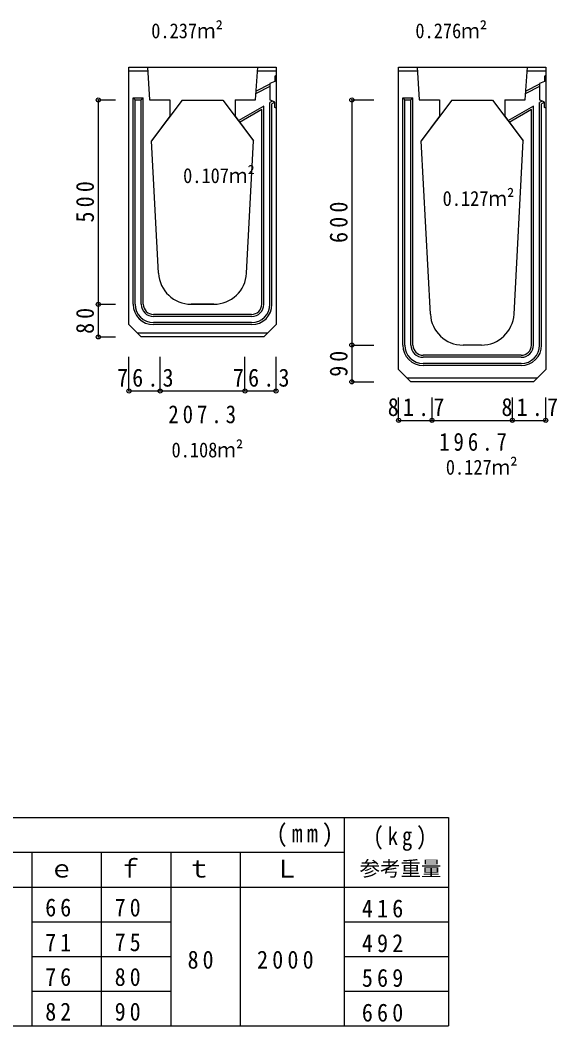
# Model space of a CAD drawing. Units: millimetres at full size, sheet at 1:20. Extents: x -10229 to 2612, y -1965 to 1806.
# Drawn here: x -4597 to -3283, y -1680 to 782 of the extents above; entities that cross this region are included whole.
import ezdxf
from ezdxf.enums import TextEntityAlignment as Align

# ---------------------------------------------------------------- set-up
doc = ezdxf.new("R2010")
doc.units = ezdxf.units.MM
doc.header["$LTSCALE"] = 20
doc.header["$PDMODE"] = 32
doc.header["$PDSIZE"] = 10
for name, color, linetype in [('0-1', 3, 'Continuous'), ('0-3', 7, 'Continuous'), ('0-5', 5, 'Continuous')]:
    doc.layers.add(name, color=color, linetype=linetype)
doc.styles.add('ＭＳ ゴシック', font='')
doc.styles.get('ＭＳ ゴシック').set_extended_font_data('MS Gothic')

msp = doc.modelspace()

# ---------------------------------------------------------------- linework, layer by layer
at = {"layer": '0-1'}
for p, q in [((-4330.75, 666.86), (-4285.75, 666.86)), ((-4330.75, 36.86), (-4330.75, 666.86)), ((-4015.75, 666.86), (-3970.75, 666.86)), ((-3970.75, 666.86), (-3970.75, 646.86)), ((-3670.75, 666.86), (-3625.75, 666.86)), ((-3670.75, -73.14), (-3670.75, 666.86)), ((-3355.75, 666.86), (-3310.75, 666.86)), ((-3310.75, 666.86), (-3310.75, 646.86)), ((-4330.75, 657.86), (-4285.75, 657.86)), ((-4015.75, 657.86), (-3970.75, 657.86)), ((-3970.75, 646.86), (-3973.75, 644.86)), ((-3973.75, 644.86), (-3973.75, 631.86)), ((-3670.75, 657.86), (-3625.75, 657.86)), ((-3355.75, 657.86), (-3310.75, 657.86)), ((-3310.75, 646.86), (-3313.75, 644.86)), ((-3313.75, 644.86), (-3313.75, 631.86)), ((-3985.75, 620.05), (-4019.77, 602.52)), ((-3985.75, 625.68), (-4019.41, 608.33)), ((-3973.75, 631.86), (-3985.75, 626.86)), ((-3985.75, 626.86), (-3985.75, 586.86)), ((-3325.75, 620.05), (-3359.77, 602.52)), ((-3325.75, 625.68), (-3359.41, 608.33)), ((-3313.75, 631.86), (-3325.75, 626.86)), ((-3325.75, 626.86), (-3325.75, 586.86)), ((-4320.75, 591.86), (-4295.75, 591.86)), ((-4320.75, 591.86), (-4315.75, 586.86)), ((-4320.75, 86.86), (-4320.75, 591.86)), ((-4300.75, 586.86), (-4295.75, 591.86)), ((-4295.75, 86.86), (-4295.75, 591.86)), ((-3660.75, 591.86), (-3635.75, 591.86)), ((-3660.75, 591.86), (-3655.75, 586.86)), ((-3660.75, -13.14), (-3660.75, 591.86)), ((-3640.75, 586.86), (-3635.75, 591.86)), ((-3635.75, -13.14), (-3635.75, 591.86)), ((-4315.75, 586.86), (-4300.75, 586.86)), ((-4315.75, 86.86), (-4315.75, 586.86)), ((-4300.75, 86.86), (-4300.75, 586.86)), ((-4230.75, 586.86), (-4230.75, 546.86)), ((-4070.75, 586.86), (-4070.75, 546.86)), ((-4000.75, 572.07), (-4063.33, 536)), ((-4000.75, 86.86), (-4000.75, 572.07)), ((-3979.56, 584.29), (-3985.75, 580.72)), ((-3985.75, 86.86), (-3985.75, 580.72)), ((-3973.75, 581.86), (-3980.75, 577.83)), ((-3980.75, 86.86), (-3980.75, 577.83)), ((-3970.75, 566.86), (-3973.75, 568.86)), ((-3970.75, 566.86), (-3970.75, 36.86)), ((-3655.75, 586.86), (-3640.75, 586.86)), ((-3655.75, -13.14), (-3655.75, 586.86)), ((-3640.75, -13.14), (-3640.75, 586.86)), ((-3570.75, 586.86), (-3570.75, 546.86)), ((-3410.75, 586.86), (-3410.75, 546.86)), ((-3340.75, 572.07), (-3403.33, 536)), ((-3340.75, -13.14), (-3340.75, 572.07)), ((-3319.56, 584.29), (-3325.75, 580.72)), ((-3325.75, -13.14), (-3325.75, 580.72)), ((-3313.75, 581.86), (-3320.75, 577.83)), ((-3320.75, -13.14), (-3320.75, 577.83)), ((-3310.75, 566.86), (-3313.75, 568.86)), ((-3310.75, 566.86), (-3310.75, -73.14)), ((-4230.75, 546.86), (-4275.75, 486.86)), ((-4070.75, 546.86), (-4025.75, 486.86)), ((-4005.75, 563.42), (-4060.5, 531.86)), ((-4005.75, 86.86), (-4005.75, 563.42)), ((-3570.75, 546.86), (-3615.75, 486.86)), ((-3410.75, 546.86), (-3365.75, 486.86)), ((-3345.75, 563.42), (-3400.5, 531.86)), ((-3345.75, -13.14), (-3345.75, 563.42)), ((-4258.45, 162.6), (-4275.75, 486.86)), ((-4043.04, 162.6), (-4025.75, 486.86)), ((-3593.12, 62.6), (-3615.75, 486.86)), ((-3388.37, 62.6), (-3365.75, 486.86)), ((-4122.93, 86.86), (-4178.57, 86.86)), ((-4030.75, 61.86), (-4270.75, 61.86)), ((-4030.75, 56.86), (-4270.75, 56.86)), ((-4330.75, 36.86), (-4300.75, 6.86)), ((-4030.75, 41.86), (-4270.75, 41.86)), ((-4030.75, 36.86), (-4270.75, 36.86)), ((-4000.75, 6.86), (-3970.75, 36.86)), ((-3991.75, 15.86), (-4309.75, 15.86)), ((-4000.75, 6.86), (-4300.75, 6.86)), ((-3468.26, -13.14), (-3513.23, -13.14)), ((-3370.75, -38.14), (-3610.75, -38.14)), ((-3370.75, -43.14), (-3610.75, -43.14)), ((-3670.75, -73.14), (-3640.75, -103.14)), ((-3370.75, -58.14), (-3610.75, -58.14)), ((-3370.75, -63.14), (-3610.75, -63.14)), ((-3340.75, -103.14), (-3310.75, -73.14)), ((-3331.75, -94.14), (-3649.75, -94.14)), ((-3340.75, -103.14), (-3640.75, -103.14))]:
    msp.add_line(p, q, dxfattribs=at)
for points in [[(-4285.75, 666.86), (-4280.75, 586.86), (-4230.75, 586.86)], [(-4070.75, 586.86), (-4020.75, 586.86), (-4015.75, 666.86)], [(-3625.75, 666.86), (-3620.75, 586.86), (-3570.75, 586.86)], [(-3410.75, 586.86), (-3360.75, 586.86), (-3355.75, 666.86)], [(-3973.75, 568.86), (-3973.75, 581.86), (-3985.75, 586.86)], [(-3313.75, 568.86), (-3313.75, 581.86), (-3325.75, 586.86)]]:
    msp.add_lwpolyline(points, dxfattribs=at)
for centre, radius, start, end in [((-4178.57, 166.86), 80, 183.05288, 270), ((-4122.93, 166.86), 80, 270, 356.94712), ((-4270.75, 86.86), 50, 180, 270), ((-4270.75, 86.86), 45, 180, 270), ((-4270.75, 86.86), 30, 180, 270), ((-4270.75, 86.86), 25, 180, 270), ((-4030.75, 86.86), 25, 270, 0), ((-4030.75, 86.86), 30, 270, 0), ((-4030.75, 86.86), 45, 270, 0), ((-4030.75, 86.86), 50, 270, 0), ((-3513.23, 66.86), 80, 183.05288, 270), ((-3468.26, 66.86), 80, 270, 356.94712), ((-3610.75, -13.14), 50, 180, 270), ((-3610.75, -13.14), 45, 180, 270), ((-3610.75, -13.14), 30, 180, 270), ((-3610.75, -13.14), 25, 180, 270), ((-3370.75, -13.14), 25, 270, 0), ((-3370.75, -13.14), 30, 270, 0), ((-3370.75, -13.14), 45, 270, 0), ((-3370.75, -13.14), 50, 270, 0)]:
    msp.add_arc(centre, radius, start, end, dxfattribs=at)
at = {"layer": '0-3'}
for p, q in [((-4405.98, 586.86), (-4405.98, 86.86)), ((-4405.98, 586.86), (-4363.98, 586.86)), ((-3785.23, 586.86), (-3785.23, -13.14)), ((-3785.23, 586.86), (-3731.18, 586.86)), ((-4405.98, 86.86), (-4363.98, 86.86)), ((-4405.98, 86.86), (-4363.98, 86.86)), ((-4405.98, 86.86), (-4405.98, 6.86)), ((-4405.98, 86.86), (-4363.98, 86.86)), ((-4405.98, 6.86), (-4363.98, 6.86)), ((-3785.23, -13.14), (-3731.18, -13.14)), ((-3785.23, -13.14), (-3785.23, -103.14)), ((-3785.23, -13.14), (-3731.18, -13.14)), ((-4330.75, -125.54), (-4330.75, -41.53)), ((-4254.41, -125.54), (-4254.41, -41.53)), ((-4047.08, -125.54), (-4047.08, -41.53)), ((-3970.75, -125.54), (-3970.75, -41.53)), ((-3785.23, -103.14), (-3731.18, -103.14)), ((-4330.75, -125.54), (-4254.41, -125.54)), ((-4254.41, -125.54), (-4047.08, -125.54)), ((-4047.08, -125.54), (-3970.75, -125.54)), ((-3670.75, -197.48), (-3670.75, -141.85)), ((-3589.08, -197.48), (-3589.08, -141.85)), ((-3392.41, -197.48), (-3392.41, -141.85)), ((-3310.75, -197.48), (-3310.75, -141.85)), ((-3670.75, -197.48), (-3589.08, -197.48)), ((-3589.08, -197.48), (-3392.41, -197.48)), ((-3392.41, -197.48), (-3310.75, -197.48)), ((-6608.74, -1169.83), (-3548.74, -1169.83)), ((-3803.74, -1169.83), (-3803.74, -1679.83)), ((-3548.74, -1169.83), (-3548.74, -1679.83)), ((-5928.74, -1254.83), (-3803.74, -1254.83)), ((-4568.74, -1254.83), (-4568.74, -1679.83)), ((-4398.74, -1254.83), (-4398.74, -1679.83)), ((-4228.74, -1254.83), (-4228.74, -1679.83)), ((-4058.74, -1254.83), (-4058.74, -1679.83)), ((-6608.74, -1339.83), (-3548.74, -1339.83)), ((-4568.74, -1424.83), (-4228.74, -1424.83)), ((-3803.74, -1424.83), (-3548.74, -1424.83)), ((-4568.74, -1509.83), (-4228.74, -1509.83)), ((-3803.74, -1509.83), (-3548.74, -1509.83)), ((-4568.74, -1594.83), (-4228.74, -1594.83)), ((-3803.74, -1594.83), (-3548.74, -1594.83)), ((-6608.74, -1679.83), (-3548.74, -1679.83))]:
    msp.add_line(p, q, dxfattribs=at)
for p in [(-4405.98, 586.86), (-3785.23, 586.86), (-4405.98, 86.86), (-4405.98, 6.86), (-3785.23, -13.14), (-3785.23, -103.14), (-4330.75, -125.54), (-4254.41, -125.54), (-4047.08, -125.54), (-3970.75, -125.54), (-3670.75, -197.48), (-3589.08, -197.48), (-3392.41, -197.48), (-3310.75, -197.48)]:
    msp.add_point(p, dxfattribs=at)
at = {"layer": '0-5'}
for p, q in [((-4200.71, 586.8), (-4275.75, 486.86)), ((-3540.71, 586.8), (-3615.75, 486.86)), ((-4258.45, 162.6), (-4275.75, 486.86)), ((-4043.04, 162.6), (-4025.75, 486.86)), ((-3593.12, 62.6), (-3615.75, 486.86)), ((-3388.37, 62.6), (-3365.75, 486.86)), ((-4178.57, 86.86), (-4122.93, 86.86)), ((-3468.26, -13.14), (-3513.23, -13.14))]:
    msp.add_line(p, q, dxfattribs=at)
for points in [[(-4330.75, 666.86), (-3970.75, 666.86), (-3970.75, 36.86), (-4000.75, 6.86), (-4300.75, 6.86), (-4330.75, 36.86)], [(-3670.75, 666.86), (-3310.75, 666.86), (-3310.75, -73.14), (-3340.75, -103.14), (-3640.75, -103.14), (-3670.75, -73.14)]]:
    msp.add_lwpolyline(points, close=True, dxfattribs=at)
for points in [[(-4200.71, 586.8), (-4100.78, 586.8), (-4025.75, 486.86)], [(-3540.71, 586.8), (-3440.78, 586.8), (-3365.75, 486.86)]]:
    msp.add_lwpolyline(points, dxfattribs=at)
for centre, start, end in [((-4178.57, 166.86), 183.05288, 270), ((-4122.93, 166.86), 270, 356.94712), ((-3513.23, 66.86), 183.05288, 270), ((-3468.26, 66.86), 270, 356.94712)]:
    msp.add_arc(centre, 80, start, end, dxfattribs=at)

# ---------------------------------------------------------------- texts
at = {"layer": '0-1', "color": 4, "style": 'ＭＳ ゴシック', "width": 0.9}
for s, p in [('0.108ｍ²', (-4226.67, -299.07)), ('0.127ｍ²', (-3555.26, -341.45))]:
    msp.add_text(s, height=36.66, dxfattribs=at).set_placement(p, align=Align.BOTTOM_LEFT)
at = {"layer": '0-3', "style": 'ＭＳ ゴシック'}
for s, p in [('ｆ', (-4357.77, -1329.91)), ('ｔ', (-4189.77, -1329.91)), ('Ｌ', (-3974.4, -1329.91)), ('ｅ', (-4525.77, -1329.91))]:
    msp.add_text(s, height=43.99, dxfattribs=at).set_placement(p, align=Align.BOTTOM_LEFT)
at = {"layer": '0-3', "color": 4, "style": 'ＭＳ ゴシック'}
msp.add_text('参考重量', height=36.66, dxfattribs=at).set_placement((-3766.19, -1323.93), align=Align.BOTTOM_LEFT)
at = {"layer": '0-3', "char_height": 43.99, "attachment_point": 7, "rotation": 90, "style": 'ＭＳ ゴシック'}
for s, insert in [('\\T1.38;\\W0.9;500', (-4415.98, 286.86)), ('\\T1.38;\\W0.9;600', (-3795.23, 236.86)), ('\\T1.36;\\W0.9;80', (-4415.98, 14.36)), ('\\T1.36;\\W0.9;90', (-3795.23, -90.64))]:
    msp.add_mtext(s, dxfattribs=dict(at, insert=insert))
at = {"layer": '0-3', "char_height": 43.99, "attachment_point": 7, "style": 'ＭＳ ゴシック'}
for s, insert in [('\\T1.38;\\W0.9;76.3', (-4360.08, -115.54)), ('\\T1.38;\\W0.9;76.3', (-4076.41, -115.54)), ('\\T1.38;\\W0.9;81.7', (-3697.41, -187.48)), ('\\T1.38;\\W0.9;81.7', (-3419.08, -187.48)), ('\\T1.38;\\W0.85;207.3', (-4234.53, -205.13)), ('\\T1.38;\\W0.85;196.7', (-3571.61, -272.51)), ('\\T1.38;\\W0.9;(mm)', (-3969.74, -1241.83)), ('\\T1.38;\\W0.85;(kg)', (-3732.87, -1251.45)), ('\\T1.36;\\W0.9;66', (-4535.77, -1412.61)), ('\\T1.36;\\W0.9;70', (-4365.77, -1412.61)), ('\\T1.38;\\W0.9;416', (-3760.76, -1414.91)), ('\\T1.36;\\W0.9;71', (-4535.77, -1497.61)), ('\\T1.36;\\W0.9;75', (-4365.77, -1497.61)), ('\\T1.38;\\W0.9;492', (-3760.76, -1499.91)), ('\\T1.36;\\W0.9;80', (-4187.34, -1540.36)), ('\\T1.38;\\W0.9;2000', (-4017.34, -1540.36)), ('\\T1.36;\\W0.9;76', (-4535.77, -1582.61)), ('\\T1.36;\\W0.9;80', (-4365.77, -1582.61)), ('\\T1.38;\\W0.9;569', (-3760.76, -1584.91)), ('\\T1.36;\\W0.9;82', (-4535.77, -1667.61)), ('\\T1.36;\\W0.9;90', (-4365.77, -1667.61)), ('\\T1.38;\\W0.9;660', (-3760.76, -1669.91))]:
    msp.add_mtext(s, dxfattribs=dict(at, insert=insert))
at = {"layer": '0-5', "color": 4, "style": 'ＭＳ ゴシック', "width": 0.9}
for s, p in [('0.237ｍ²', (-4276.32, 726.96)), ('0.276ｍ²', (-3629.79, 726.96)), ('0.107ｍ²', (-4198.26, 372.47)), ('0.127ｍ²', (-3563.1, 316.5))]:
    msp.add_text(s, height=36.66, dxfattribs=at).set_placement(p, align=Align.BOTTOM_LEFT)

doc.saveas('drawing.dxf')
